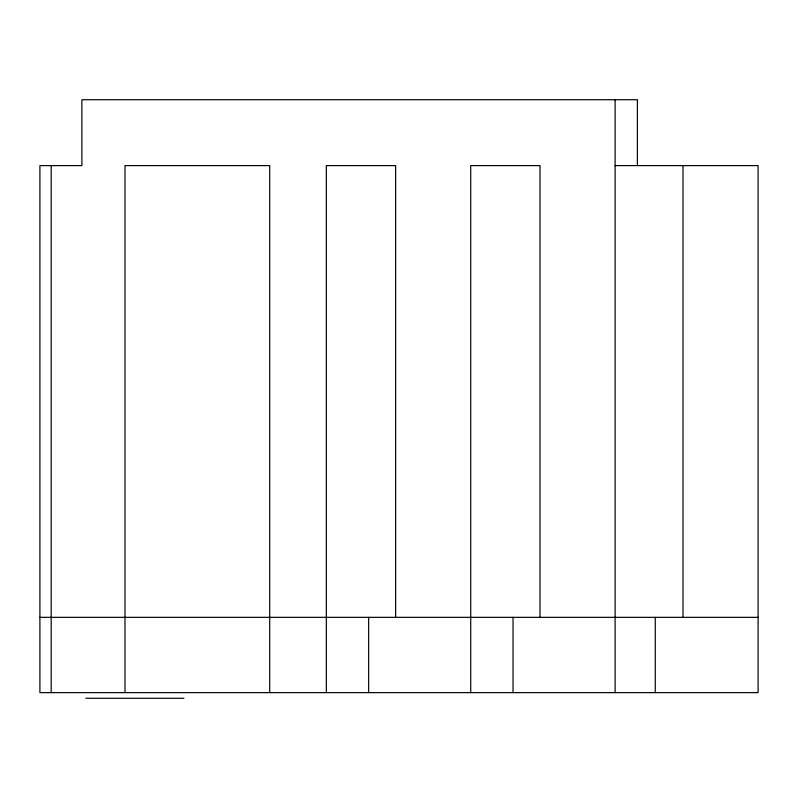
<?xml version="1.0" encoding="UTF-8"?>
<svg xmlns="http://www.w3.org/2000/svg" width="798" height="798" viewBox="0 0 798 798"><rect width="100%" height="100%" fill="white"/><g stroke="black" fill="none" stroke-linecap="round" stroke-linejoin="round"><path stroke-width="1.2" d="M615.108 165.595L758.1 165.595L758.1 692.634L39.9 692.634L39.9 165.595L81.885 165.595L81.885 99.72L637.383 99.72L637.383 165.595M39.9 617.343L758.1 617.343M85.825 698.28L183.939 698.28M682.998 165.595L682.998 617.343M655.268 617.343L655.268 692.634M615.108 99.72L615.108 692.634M540.027 617.343L540.027 165.595L470.72 165.595L470.72 692.634M513.034 617.343L513.034 692.634M395.638 617.343L395.638 165.595L326.332 165.595L326.332 692.634M368.646 617.343L368.646 692.634M269.714 692.634L269.714 165.595L124.997 165.595L124.997 692.634M51.192 165.595L51.192 692.634"/></g></svg>
